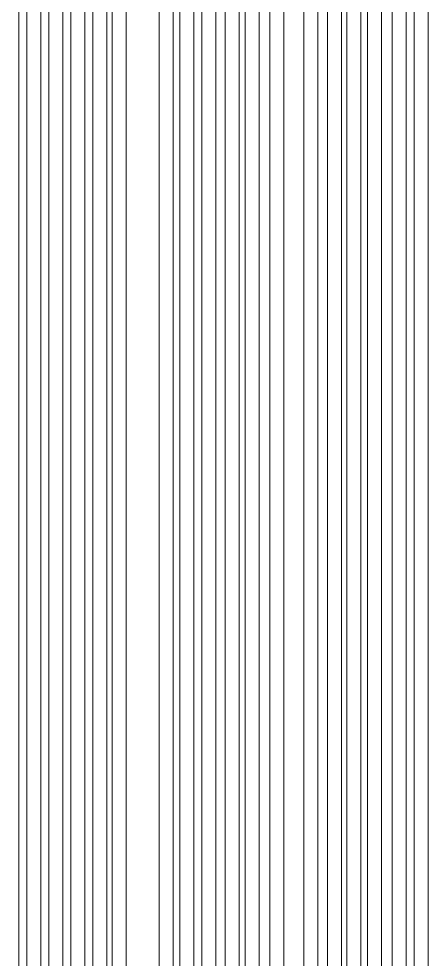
# Model space of a CAD drawing. Header units: millimetres. Extents: x 61345 to 69644, y 9491 to 29385.
# Drawn here: x 65798.4 to 65835.5, y 26847.8 to 26933.2 of the extents above; entities that cross this region are included whole.
import ezdxf

# ---------------------------------------------------------------- set-up
doc = ezdxf.new("R2010")
doc.units = ezdxf.units.MM
doc.layers.add('P-PIPE', color=30, linetype='Continuous', lineweight=18)

msp = doc.modelspace()

# ---------------------------------------------------------------- linework, layer by layer
at = {"layer": 'P-PIPE'}
for p, q in [((65834.238, 27247.033), (65834.238, 26810.24)), ((65835.508, 26810.24), (65835.508, 27247.033)), ((65832.237, 27244.908), (65832.237, 26807.24)), ((65833.507, 26807.24), (65833.507, 27244.908)), ((65829.987, 27243.033), (65829.987, 26804.49)), ((65831.257, 26804.49), (65831.257, 27243.033)), ((65828.112, 27240.908), (65828.112, 26801.806)), ((65829.382, 26801.806), (65829.382, 27240.908)), ((65826.362, 27239.033), (65826.362, 26798.996)), ((65827.632, 26798.996), (65827.632, 27239.033)), ((65824.237, 27237.033), (65824.237, 26796.215)), ((65825.507, 26796.215), (65825.507, 27237.033)), ((65821.147, 27231.561), (65821.147, 26793.543)), ((65822.417, 26793.543), (65822.417, 27231.561)), ((65818.897, 27229.936), (65818.897, 26790.905)), ((65820.167, 26790.905), (65820.167, 27229.936)), ((65817.083, 27227.686), (65817.083, 26788.202)), ((65818.353, 26788.202), (65818.353, 27227.686)), ((65814.958, 27225.936), (65814.958, 26785.82)), ((65816.228, 26785.82), (65816.228, 27225.936)), ((65812.958, 27223.686), (65812.958, 26783.11)), ((65814.228, 26783.11), (65814.228, 27223.686)), ((65811.083, 27220.686), (65811.083, 26780.368)), ((65812.353, 26780.368), (65812.353, 27220.686)), ((65805.083, 27215.843), (65805.083, 26775.024)), ((65806.353, 26775.024), (65806.353, 27215.843)), ((65803.083, 27214.178), (65803.083, 26772.36)), ((65804.353, 26772.36), (65804.353, 27214.178)), ((65801.083, 27212.553), (65801.083, 26769.735)), ((65802.353, 26769.735), (65802.353, 27212.553)), ((65799.083, 27211.041), (65799.083, 26766.98)), ((65800.353, 26766.98), (65800.353, 27211.041)), ((65798.353, 26764.012), (65798.353, 27209.33))]:
    msp.add_line(p, q, dxfattribs=at)
at = {"layer": 'P-PIPE', "color": 30}
for p, q in [((65806.833, 27217.543), (65806.833, 26777.724)), ((65808.103, 26777.724), (65808.103, 27217.543))]:
    msp.add_line(p, q, dxfattribs=at)

doc.saveas('drawing.dxf')
